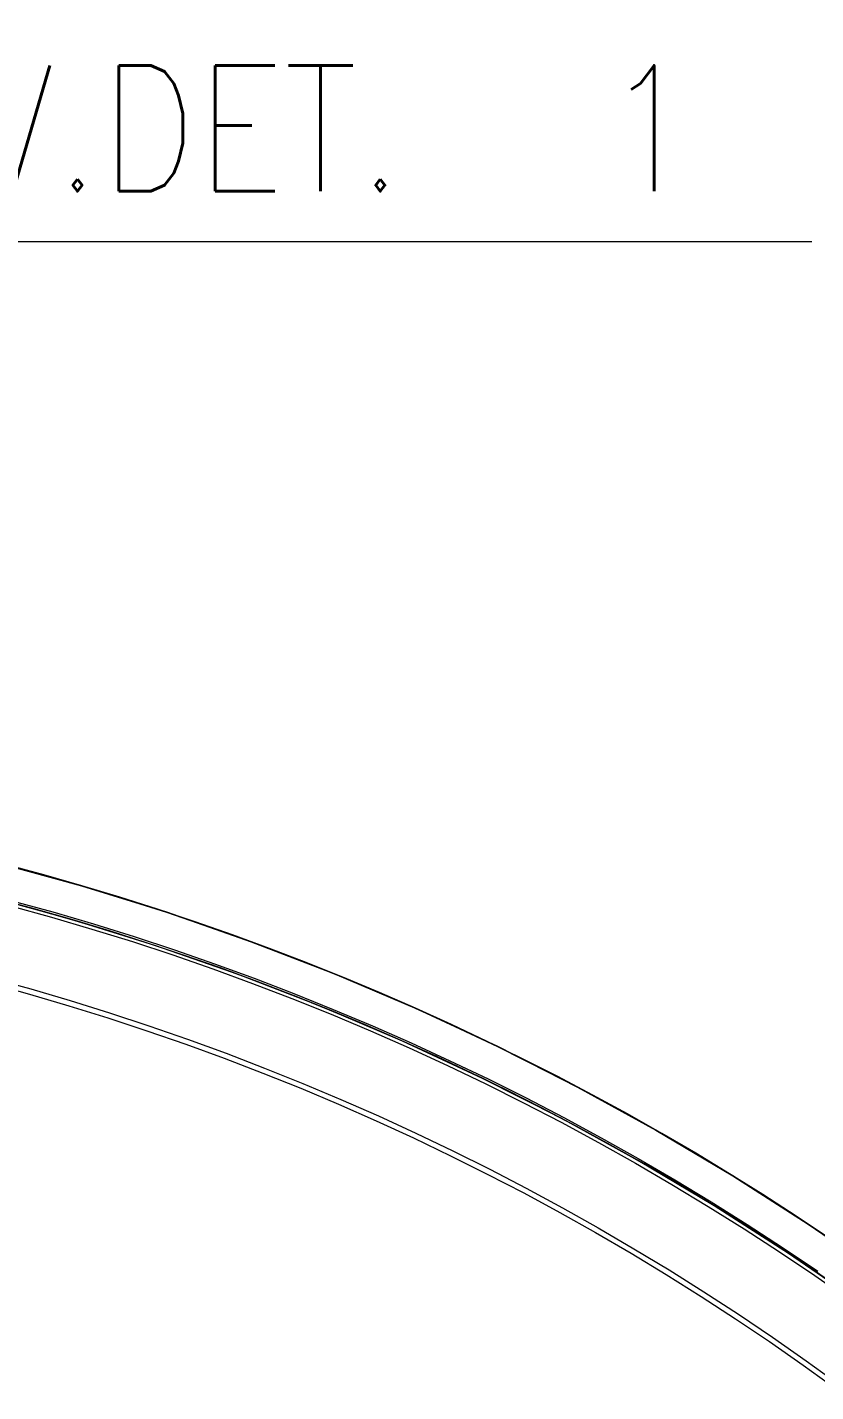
# Model space of a CAD drawing. Header units: millimetres. Extents: x -753 to 90, y 56274 to 56868.
# Drawn here: x -138.94 to -123.29, y 56570.89 to 56597.99 of the extents above; entities that cross this region are included whole.
import ezdxf

# ---------------------------------------------------------------- set-up
doc = ezdxf.new("R2010")
doc.units = ezdxf.units.MM
doc.linetypes.add('XKITLINE00', pattern=[0])
doc.linetypes.add('XKITLINE02', pattern=[4, 2, -2])
doc.layers.add('Cota', color=4, linetype='Continuous', lineweight=0)
doc.layers.add('Peça', color=2, linetype='Continuous', lineweight=0)
doc.styles.add('ROMANS', font='romans__.ttf')

# ---------------------------------------------------------------- blocks, each defined once
blk = doc.blocks.new('*A224')
at = {"layer": 'Peça', "color": 7, "linetype": 'XKITLINE02', "lineweight": 0}
for p, q in [((-139.573, 56581.406), (-137.862, 56580.936)), ((-137.862, 56580.936), (-136.167, 56580.408)), ((-138.059, 56580.264), (-139.747, 56580.728)), ((-136.387, 56579.743), (-138.059, 56580.264)), ((-136.167, 56580.408), (-134.492, 56579.824)), ((-134.733, 56579.167), (-136.387, 56579.743)), ((-134.492, 56579.824), (-132.837, 56579.184)), ((-133.1, 56578.536), (-134.733, 56579.167)), ((-132.837, 56579.184), (-131.204, 56578.489)), ((-131.489, 56577.85), (-133.1, 56578.536)), ((-131.204, 56578.489), (-129.595, 56577.74)), ((-129.901, 56577.111), (-131.489, 56577.85)), ((-129.595, 56577.74), (-128.013, 56576.937)), ((-128.34, 56576.318), (-129.901, 56577.111)), ((-128.013, 56576.937), (-126.458, 56576.082)), ((-126.806, 56575.474), (-128.34, 56576.318)), ((-126.458, 56576.082), (-124.933, 56575.175)), ((-125.301, 56574.579), (-126.806, 56575.474)), ((-124.933, 56575.175), (-123.439, 56574.217)), ((-123.827, 56573.634), (-125.301, 56574.579)), ((-123.439, 56574.217), (-121.978, 56573.209)), ((-122.385, 56572.64), (-123.827, 56573.634))]:
    blk.add_line(p, q, dxfattribs=at)
blk = doc.blocks.new('*A225')
at = {"layer": 'Peça', "color": 7, "linetype": 'XKITLINE02', "lineweight": 0}
for p, q in [((-139.573, 56581.405), (-137.862, 56580.935)), ((-137.862, 56580.935), (-136.167, 56580.408)), ((-138.059, 56580.263), (-139.747, 56580.727)), ((-136.387, 56579.743), (-138.059, 56580.263)), ((-136.167, 56580.408), (-134.492, 56579.824)), ((-134.733, 56579.167), (-136.387, 56579.743)), ((-134.492, 56579.824), (-132.837, 56579.184)), ((-133.1, 56578.535), (-134.733, 56579.167)), ((-132.837, 56579.184), (-131.204, 56578.489)), ((-131.489, 56577.85), (-133.1, 56578.535)), ((-131.204, 56578.489), (-129.595, 56577.74)), ((-129.901, 56577.11), (-131.489, 56577.85)), ((-129.595, 56577.74), (-128.013, 56576.937)), ((-128.34, 56576.318), (-129.901, 56577.11)), ((-128.013, 56576.937), (-126.458, 56576.081)), ((-126.806, 56575.474), (-128.34, 56576.318)), ((-126.458, 56576.081), (-124.933, 56575.174)), ((-125.301, 56574.579), (-126.806, 56575.474)), ((-124.933, 56575.174), (-123.439, 56574.216)), ((-123.827, 56573.633), (-125.301, 56574.579)), ((-123.439, 56574.216), (-121.978, 56573.209)), ((-122.385, 56572.639), (-123.827, 56573.633))]:
    blk.add_line(p, q, dxfattribs=at)
blk = doc.blocks.new('*A234')
at = {"layer": 'Peça', "color": 7, "linetype": 'XKITLINE02', "lineweight": 0}
for p, q in [((-139.269, 56580.536), (-138.458, 56580.312)), ((-139.241, 56580.639), (-138.429, 56580.414)), ((-138.458, 56580.312), (-137.652, 56580.075)), ((-138.429, 56580.414), (-137.621, 56580.177)), ((-137.652, 56580.075), (-136.849, 56579.825)), ((-137.621, 56580.177), (-136.817, 56579.926)), ((-136.849, 56579.825), (-136.05, 56579.562)), ((-136.817, 56579.926), (-136.017, 56579.662)), ((-136.05, 56579.562), (-135.256, 56579.286)), ((-136.017, 56579.662), (-135.221, 56579.386)), ((-135.256, 56579.286), (-134.467, 56578.997)), ((-135.221, 56579.386), (-134.43, 56579.097)), ((-139.652, 56579.103), (-138.865, 56578.885)), ((-134.467, 56578.997), (-133.682, 56578.696)), ((-134.43, 56579.097), (-133.643, 56578.795)), ((-138.865, 56578.885), (-138.082, 56578.655)), ((-138.082, 56578.655), (-137.302, 56578.412)), ((-133.682, 56578.696), (-132.902, 56578.382)), ((-133.643, 56578.795), (-132.862, 56578.48)), ((-137.302, 56578.412), (-136.526, 56578.156)), ((-132.902, 56578.382), (-132.127, 56578.056)), ((-132.862, 56578.48), (-132.085, 56578.153)), ((-136.526, 56578.156), (-135.755, 56577.888)), ((-132.085, 56578.153), (-131.314, 56577.813)), ((-135.755, 56577.888), (-134.987, 56577.608)), ((-132.127, 56578.056), (-131.358, 56577.717)), ((-131.314, 56577.813), (-130.549, 56577.461)), ((-134.987, 56577.608), (-134.225, 56577.315)), ((-131.358, 56577.717), (-130.594, 56577.365)), ((-134.225, 56577.315), (-133.467, 56577.01)), ((-130.594, 56577.365), (-129.836, 56577.001)), ((-130.549, 56577.461), (-129.79, 56577.097)), ((-133.467, 56577.01), (-132.715, 56576.693)), ((-129.836, 56577.001), (-129.084, 56576.626)), ((-129.79, 56577.097), (-129.036, 56576.72)), ((-132.715, 56576.693), (-131.967, 56576.363)), ((-129.084, 56576.626), (-128.338, 56576.238)), ((-129.036, 56576.72), (-128.289, 56576.331)), ((-131.967, 56576.363), (-131.225, 56576.022)), ((-128.338, 56576.238), (-127.599, 56575.838)), ((-128.289, 56576.331), (-127.548, 56575.931)), ((-131.225, 56576.022), (-130.489, 56575.669)), ((-127.548, 56575.931), (-126.813, 56575.518)), ((-130.489, 56575.669), (-129.758, 56575.304)), ((-127.599, 56575.838), (-126.866, 56575.426)), ((-126.866, 56575.426), (-126.14, 56575.002)), ((-126.813, 56575.518), (-126.086, 56575.093)), ((-129.758, 56575.304), (-129.034, 56574.927)), ((-129.034, 56574.927), (-128.315, 56574.538)), ((-126.14, 56575.002), (-125.421, 56574.567)), ((-126.086, 56575.093), (-125.365, 56574.657)), ((-125.421, 56574.567), (-124.708, 56574.12)), ((-125.365, 56574.657), (-124.651, 56574.209)), ((-128.315, 56574.538), (-127.603, 56574.138)), ((-127.603, 56574.138), (-126.898, 56573.726)), ((-124.708, 56574.12), (-124.004, 56573.662)), ((-124.651, 56574.209), (-123.945, 56573.75)), ((-123.945, 56573.75), (-123.246, 56573.28)), ((-126.898, 56573.726), (-126.199, 56573.304)), ((-124.004, 56573.662), (-123.306, 56573.192)), ((-126.199, 56573.304), (-125.507, 56572.869)), ((-123.306, 56573.192), (-122.617, 56572.711)), ((-125.507, 56572.869), (-124.823, 56572.424)), ((-124.823, 56572.424), (-124.145, 56571.968)), ((-124.145, 56571.968), (-123.475, 56571.501)), ((-123.475, 56571.501), (-122.813, 56571.023))]:
    blk.add_line(p, q, dxfattribs=at)
at = {"layer": 'Peça', "color": 4, "linetype": 'XKITLINE00', "lineweight": 0}
for p, q in [((-139.68, 56579), (-138.894, 56578.783)), ((-138.894, 56578.783), (-138.112, 56578.553)), ((-138.112, 56578.553), (-137.334, 56578.311)), ((-137.334, 56578.311), (-136.56, 56578.056)), ((-136.56, 56578.056), (-135.79, 56577.788)), ((-135.79, 56577.788), (-135.025, 56577.509)), ((-135.025, 56577.509), (-134.264, 56577.216)), ((-134.264, 56577.216), (-133.508, 56576.912)), ((-133.508, 56576.912), (-132.757, 56576.595)), ((-132.757, 56576.595), (-132.011, 56576.267)), ((-132.011, 56576.267), (-131.27, 56575.926)), ((-131.27, 56575.926), (-130.536, 56575.574)), ((-130.536, 56575.574), (-129.807, 56575.209)), ((-129.807, 56575.209), (-129.083, 56574.833)), ((-129.083, 56574.833), (-128.367, 56574.445)), ((-128.367, 56574.445), (-127.656, 56574.046)), ((-127.656, 56574.046), (-126.952, 56573.635)), ((-126.952, 56573.635), (-126.255, 56573.213)), ((-126.255, 56573.213), (-125.564, 56572.78)), ((-125.564, 56572.78), (-124.881, 56572.336)), ((-124.881, 56572.336), (-124.205, 56571.881)), ((-124.205, 56571.881), (-123.536, 56571.414)), ((-123.536, 56571.414), (-122.875, 56570.937))]:
    blk.add_line(p, q, dxfattribs=at)
blk = doc.blocks.new('*A257')
at = {"layer": 'Peça', "color": 7, "linetype": 'XKITLINE02', "lineweight": 0}
for p, q in [((-137.862, 56580.935), (-139.573, 56581.405)), ((-136.167, 56580.408), (-137.862, 56580.935)), ((-138.059, 56580.263), (-139.747, 56580.727)), ((-136.387, 56579.743), (-138.059, 56580.263)), ((-134.492, 56579.824), (-136.167, 56580.408)), ((-134.733, 56579.167), (-136.387, 56579.743)), ((-132.837, 56579.184), (-134.492, 56579.824)), ((-133.1, 56578.535), (-134.733, 56579.167)), ((-131.204, 56578.489), (-132.837, 56579.184)), ((-131.489, 56577.85), (-133.1, 56578.535)), ((-129.595, 56577.74), (-131.204, 56578.489)), ((-129.901, 56577.11), (-131.489, 56577.85)), ((-128.013, 56576.937), (-129.595, 56577.74)), ((-128.34, 56576.318), (-129.901, 56577.11)), ((-126.458, 56576.081), (-128.013, 56576.937)), ((-126.806, 56575.474), (-128.34, 56576.318)), ((-124.933, 56575.174), (-126.458, 56576.081)), ((-125.301, 56574.579), (-126.806, 56575.474)), ((-123.439, 56574.216), (-124.933, 56575.174)), ((-123.827, 56573.634), (-125.301, 56574.579)), ((-121.978, 56573.209), (-123.439, 56574.216)), ((-122.385, 56572.64), (-123.827, 56573.634))]:
    blk.add_line(p, q, dxfattribs=at)
at = {"layer": 'Peça', "color": 4, "linetype": 'XKITLINE00', "lineweight": 0}
for radius in [52.9, 52.2]:
    blk.add_arc((-152.735, 56530.17), radius, 35.2297, 144.7881, dxfattribs=at)
blk = doc.blocks.new('*A258')
at = {"layer": 'Peça', "color": 7, "linetype": 'XKITLINE02', "lineweight": 0}
for p, q in [((-137.862, 56580.935), (-139.573, 56581.405)), ((-136.167, 56580.407), (-137.862, 56580.935)), ((-138.059, 56580.263), (-139.747, 56580.727)), ((-136.387, 56579.743), (-138.059, 56580.263)), ((-134.492, 56579.823), (-136.167, 56580.407)), ((-134.733, 56579.166), (-136.387, 56579.743)), ((-132.837, 56579.184), (-134.492, 56579.823)), ((-133.1, 56578.535), (-134.733, 56579.166)), ((-131.204, 56578.489), (-132.837, 56579.184)), ((-131.489, 56577.849), (-133.1, 56578.535)), ((-129.595, 56577.739), (-131.204, 56578.489)), ((-129.901, 56577.11), (-131.489, 56577.849)), ((-128.013, 56576.936), (-129.595, 56577.739)), ((-128.34, 56576.318), (-129.901, 56577.11)), ((-126.458, 56576.081), (-128.013, 56576.936)), ((-126.806, 56575.473), (-128.34, 56576.318)), ((-124.933, 56575.174), (-126.458, 56576.081)), ((-125.301, 56574.578), (-126.806, 56575.473)), ((-123.439, 56574.216), (-124.933, 56575.174)), ((-123.827, 56573.633), (-125.301, 56574.578)), ((-121.978, 56573.209), (-123.439, 56574.216)), ((-122.385, 56572.639), (-123.827, 56573.633))]:
    blk.add_line(p, q, dxfattribs=at)
at = {"layer": 'Peça', "color": 4, "linetype": 'XKITLINE00', "lineweight": 0}
for radius in [52.9, 52.2]:
    blk.add_arc((-152.735, 56530.168), radius, 35.2297, 144.7881, dxfattribs=at)
blk = doc.blocks.new('*A2162')
at = {"layer": 'Cota', "color": 7, "linetype": 'XKITLINE00', "lineweight": 0}
blk.add_arc((-152.735, 56530.171), 80.15, 33.30685, 146.71019, dxfattribs=at)
blk = doc.blocks.new('*A2164')
at = {"color": 7, "linetype": 'XKITLINE00', "lineweight": 0}
for p, q in [((-146.185, 56588.621), (-141.285, 56593.729)), ((-141.285, 56593.729), (-123.362, 56593.729)), ((-161.297, 56588.621), (-145.4, 56588.621)), ((-161.297, 56573.689), (-161.297, 56588.621)), ((-145.4, 56588.621), (-145.4, 56573.689)), ((-145.4, 56573.689), (-161.297, 56573.689))]:
    blk.add_line(p, q, dxfattribs=at)
at = {"color": 1, "style": 'ROMANS', "width": 0.85}
for s, p in [('V.DET.', (-140.035, 56594.729)), ('1', (-127.497, 56594.729))]:
    blk.add_text(s, height=2.5, dxfattribs=at).set_placement(p)

msp = doc.modelspace()

# ---------------------------------------------------------------- block references
at = {"lineweight": 0}
for name in ['*A2162', '*A2164', '*A257', '*A258', '*A224', '*A225', '*A234']:
    msp.add_blockref(name, (0, 0), dxfattribs=at)

doc.saveas('drawing.dxf')
